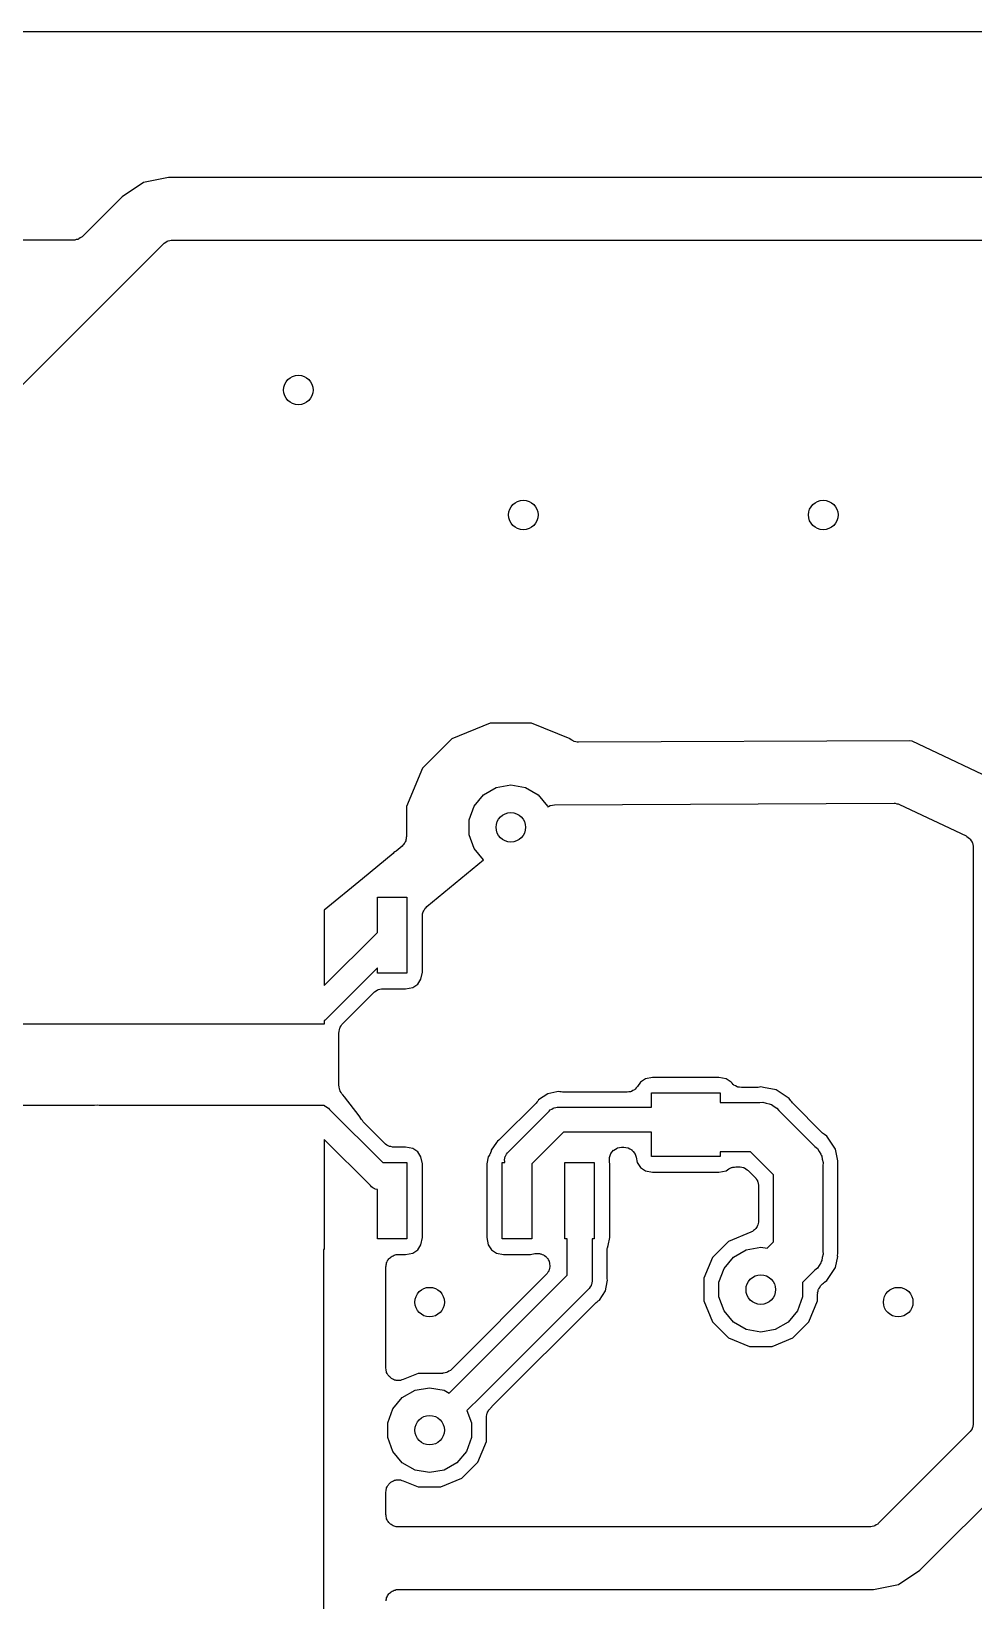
# Model space of a CAD drawing. Extents: x 50 to 248, y -151 to -36.
# Drawn here: x 123.35 to 142.5, y -67.54 to -35.63 of the extents above; entities that cross this region are included whole.
import ezdxf

# ---------------------------------------------------------------- set-up
doc = ezdxf.new("R2010")
doc.units = 0
doc.header["$MEASUREMENT"] = 0
doc.layers.add('BLACK', color=7, linetype='CONTINUOUS')

msp = doc.modelspace()

# ---------------------------------------------------------------- linework, layer by layer
at = {"layer": 'BLACK', "linetype": 'CONTINUOUS'}
for p, q in [((51.637, -35.635), (247.575, -35.635)), ((125.627, -38.7093), (125.195, -38.9977)), ((126.136, -38.608), (125.627, -38.7093)), ((245.339, -38.608), (126.136, -38.608)), ((125.195, -38.9977), (124.389, -39.8036)), ((124.221, -39.8761), (124.21, -39.878)), ((124.232, -39.877), (124.221, -39.8761)), ((124.264, -39.8684), (124.232, -39.877)), ((124.297, -39.8627), (124.264, -39.8684)), ((124.306, -39.8571), (124.297, -39.8627)), ((124.317, -39.8542), (124.306, -39.8571)), ((124.344, -39.8352), (124.317, -39.8542)), ((124.373, -39.8186), (124.344, -39.8352)), ((124.38, -39.81), (124.373, -39.8186)), ((124.389, -39.8036), (124.38, -39.81)), ((124.21, -39.878), (121.313, -39.878)), ((122.756, -43.2326), (126.037, -39.9524)), ((126.037, -39.9524), (126.046, -39.946)), ((126.046, -39.946), (126.053, -39.9374)), ((126.053, -39.9374), (126.082, -39.9208)), ((126.082, -39.9208), (126.109, -39.9018)), ((126.109, -39.9018), (126.12, -39.8989)), ((126.12, -39.8989), (126.129, -39.8933)), ((126.129, -39.8933), (126.162, -39.8876)), ((126.162, -39.8876), (126.194, -39.879)), ((126.194, -39.879), (126.205, -39.8799)), ((126.205, -39.8799), (126.216, -39.878)), ((126.216, -39.878), (245.259, -39.878)), ((132.674, -49.696), (131.895, -50.0188)), ((133.518, -49.696), (132.674, -49.696)), ((134.301, -50.0204), (133.518, -49.696)), ((131.895, -50.0188), (131.299, -50.6151)), ((134.305, -50.0258), (134.301, -50.0204)), ((134.334, -50.042), (134.305, -50.0258)), ((134.361, -50.0607), (134.334, -50.042)), ((134.372, -50.0638), (134.361, -50.0607)), ((134.382, -50.0696), (134.372, -50.0638)), ((134.414, -50.0751), (134.382, -50.0696)), ((134.446, -50.0836), (134.414, -50.0751)), ((134.457, -50.0826), (134.446, -50.0836)), ((134.469, -50.0845), (134.457, -50.0826)), ((141.196, -50.0549), (134.469, -50.0845)), ((141.25, -50.067), (141.196, -50.0549)), ((147.411, -52.9828), (141.25, -50.067)), ((131.299, -50.6151), (130.976, -51.3943)), ((132.541, -51.1548), (132.801, -51.0049)), ((132.801, -51.0049), (133.096, -50.9529)), ((133.096, -50.9529), (133.391, -51.0049)), ((133.391, -51.0049), (133.651, -51.1548)), ((132.349, -51.3844), (132.541, -51.1548)), ((133.651, -51.1548), (133.843, -51.3844)), ((133.942, -51.3643), (133.984, -51.3567)), ((133.984, -51.3567), (140.884, -51.3263)), ((140.884, -51.3263), (140.896, -51.3284)), ((140.896, -51.3284), (140.908, -51.3274)), ((140.908, -51.3274), (140.939, -51.3358)), ((140.939, -51.3358), (140.971, -51.3412)), ((140.971, -51.3412), (140.981, -51.3474)), ((140.981, -51.3474), (140.993, -51.3507)), ((140.993, -51.3507), (142.349, -51.9921)), ((130.976, -51.3943), (130.976, -52.0028)), ((132.246, -51.6661), (132.349, -51.3844)), ((132.246, -51.9659), (132.246, -51.6661)), ((133.843, -51.3844), (133.849, -51.4004)), ((133.849, -51.4004), (133.861, -51.3939)), ((133.861, -51.3939), (133.898, -51.3724)), ((133.898, -51.3724), (133.899, -51.3721)), ((133.899, -51.3721), (133.9, -51.3714)), ((133.9, -51.3714), (133.942, -51.3643)), ((132.349, -52.2476), (132.246, -51.9659)), ((142.349, -51.9921), (142.357, -51.9981)), ((142.357, -51.9981), (142.367, -52.0017)), ((130.741, -52.3149), (130.72, -52.3291)), ((130.751, -52.3058), (130.741, -52.3149)), ((130.762, -52.2994), (130.751, -52.3058)), ((130.884, -52.1985), (130.762, -52.2994)), ((130.899, -52.1809), (130.884, -52.1985)), ((130.917, -52.1661), (130.899, -52.1809)), ((130.927, -52.1476), (130.917, -52.1661)), ((130.941, -52.1314), (130.927, -52.1476)), ((130.949, -52.1097), (130.941, -52.1314)), ((130.961, -52.0897), (130.949, -52.1097)), ((130.964, -52.0687), (130.961, -52.0897)), ((130.972, -52.0487), (130.964, -52.0687)), ((130.976, -52.0028), (130.972, -52.0256)), ((130.972, -52.0256), (130.972, -52.0487)), ((132.541, -52.4764), (132.349, -52.2476)), ((142.367, -52.0017), (142.393, -52.0235)), ((142.393, -52.0235), (142.421, -52.0431)), ((142.421, -52.0431), (142.427, -52.0517)), ((142.427, -52.0517), (142.435, -52.0584)), ((142.435, -52.0584), (142.452, -52.0878)), ((142.452, -52.0878), (142.471, -52.1156)), ((142.471, -52.1156), (142.473, -52.1257)), ((142.473, -52.1257), (142.479, -52.1348)), ((142.479, -52.1348), (142.485, -52.1682)), ((142.485, -52.1682), (142.493, -52.201)), ((142.493, -52.201), (142.492, -52.2114)), ((142.492, -52.2114), (142.494, -52.2217)), ((142.494, -52.2217), (142.494, -63.9348)), ((130.705, -52.3463), (130.08, -52.8637)), ((130.72, -52.3291), (130.705, -52.3463)), ((131.391, -53.4274), (132.541, -52.4764)), ((130.079, -52.8641), (129.304, -53.5026)), ((130.08, -52.8638), (130.079, -52.8641)), ((130.08, -52.8637), (130.08, -52.8638)), ((130.383, -53.9514), (130.383, -53.233)), ((130.383, -53.233), (130.983, -53.233)), ((130.983, -53.233), (130.983, -54.783)), ((129.304, -53.5026), (129.304, -55.0304)), ((131.303, -53.5773), (131.31, -53.5573)), ((131.303, -53.6004), (131.303, -53.5773)), ((131.31, -53.5573), (131.314, -53.5362)), ((131.314, -53.5362), (131.326, -53.5162)), ((131.326, -53.5162), (131.334, -53.4946)), ((131.334, -53.4946), (131.348, -53.4783)), ((131.348, -53.4783), (131.358, -53.4598)), ((131.358, -53.4598), (131.376, -53.445)), ((131.376, -53.445), (131.391, -53.4274)), ((131.299, -53.6231), (131.303, -53.6004)), ((131.299, -54.758), (131.299, -53.6231)), ((129.304, -55.0304), (130.383, -53.9514)), ((130.383, -54.6698), (129.319, -55.7343)), ((130.383, -54.783), (130.383, -54.6698)), ((130.983, -54.783), (130.383, -54.783)), ((131.27, -54.902), (131.299, -54.758)), ((129.678, -55.8059), (130.311, -55.1732)), ((130.311, -55.1732), (130.32, -55.1668)), ((130.32, -55.1668), (130.327, -55.1582)), ((130.327, -55.1582), (130.356, -55.1416)), ((130.356, -55.1416), (130.383, -55.1226)), ((130.383, -55.1226), (130.394, -55.1197)), ((130.394, -55.1197), (130.403, -55.1141)), ((130.403, -55.1141), (130.436, -55.1083)), ((130.436, -55.1083), (130.468, -55.0998)), ((130.468, -55.0998), (130.479, -55.1007)), ((130.479, -55.1007), (130.49, -55.0988)), ((130.49, -55.0988), (130.958, -55.0988)), ((130.958, -55.0988), (131.102, -55.0702)), ((131.102, -55.0702), (131.203, -55.0028)), ((131.203, -55.0028), (131.27, -54.902)), ((127.37, -55.817), (122.664, -55.817)), ((127.379, -55.8194), (127.37, -55.817)), ((127.407, -55.817), (127.379, -55.8194)), ((129.126, -55.817), (127.407, -55.817)), ((129.154, -55.8194), (129.126, -55.817)), ((129.163, -55.817), (129.154, -55.8194)), ((129.304, -55.817), (129.163, -55.817)), ((129.319, -55.7343), (129.304, -55.7516)), ((129.304, -55.7516), (129.304, -55.817)), ((129.646, -55.851), (129.663, -55.8223)), ((129.663, -55.8223), (129.671, -55.8151)), ((129.671, -55.8151), (129.678, -55.8059)), ((129.603, -55.9856), (129.605, -55.9745)), ((129.603, -57.0737), (129.603, -55.9856)), ((129.604, -55.9634), (129.613, -55.9314)), ((129.605, -55.9745), (129.604, -55.9634)), ((129.613, -55.9314), (129.619, -55.8987)), ((129.619, -55.8987), (129.624, -55.889)), ((129.624, -55.889), (129.627, -55.8782)), ((129.627, -55.8782), (129.646, -55.851)), ((129.605, -57.0848), (129.603, -57.0737)), ((129.604, -57.0959), (129.605, -57.0848)), ((129.613, -57.1279), (129.604, -57.0959)), ((135.671, -57.0877), (135.646, -57.1136)), ((135.732, -56.9963), (135.671, -57.0877)), ((135.833, -56.9289), (135.732, -56.9963)), ((135.977, -56.9003), (135.833, -56.9289)), ((137.327, -56.9003), (135.977, -56.9003)), ((137.471, -56.9289), (137.327, -56.9003)), ((137.573, -56.9973), (137.471, -56.9289)), ((137.595, -57.0203), (137.573, -56.9973)), ((137.618, -57.0478), (137.595, -57.0203)), ((137.626, -57.052), (137.618, -57.0478)), ((137.631, -57.058), (137.626, -57.052)), ((137.664, -57.0739), (137.631, -57.058)), ((137.695, -57.0919), (137.664, -57.0739)), ((137.703, -57.0933), (137.695, -57.0919)), ((137.711, -57.0971), (137.703, -57.0933)), ((137.746, -57.101), (137.711, -57.0971)), ((137.782, -57.1072), (137.746, -57.101)), ((138.096, -57.1029), (138.072, -57.1072)), ((138.121, -57.1023), (138.096, -57.1029)), ((138.176, -57.0914), (138.121, -57.1023)), ((138.231, -57.1023), (138.176, -57.0914)), ((138.49, -57.1539), (138.231, -57.1023)), ((138.231, -57.1023), (138.231, -57.1023)), ((138.231, -57.1023), (138.231, -57.1023)), ((129.619, -57.1606), (129.613, -57.1279)), ((129.624, -57.1703), (129.619, -57.1606)), ((129.627, -57.1811), (129.624, -57.1703)), ((129.646, -57.2083), (129.627, -57.1811)), ((129.663, -57.237), (129.646, -57.2083)), ((129.671, -57.2442), (129.663, -57.237)), ((129.678, -57.2534), (129.671, -57.2442)), ((129.718, -57.2934), (129.678, -57.2534)), ((130.015, -57.6812), (129.718, -57.2934)), ((133.612, -57.4208), (132.887, -58.1455)), ((133.626, -57.4004), (133.612, -57.4208)), ((133.643, -57.3823), (133.626, -57.4004)), ((133.661, -57.3565), (133.643, -57.3823)), ((133.845, -57.233), (133.661, -57.3565)), ((134.033, -57.1957), (133.845, -57.233)), ((134.063, -57.1896), (134.033, -57.1957)), ((134.094, -57.1957), (134.063, -57.1896)), ((134.119, -57.1962), (134.094, -57.1957)), ((134.143, -57.2006), (134.119, -57.1962)), ((135.46, -57.2006), (134.143, -57.2006)), ((135.495, -57.1943), (135.46, -57.2006)), ((135.531, -57.1904), (135.495, -57.1943)), ((135.539, -57.1867), (135.531, -57.1904)), ((135.547, -57.1852), (135.539, -57.1867)), ((135.578, -57.1673), (135.547, -57.1852)), ((135.61, -57.1514), (135.578, -57.1673)), ((135.616, -57.1453), (135.61, -57.1514)), ((135.623, -57.1411), (135.616, -57.1453)), ((135.646, -57.1136), (135.623, -57.1411)), ((135.952, -57.5054), (135.952, -57.216)), ((135.952, -57.216), (137.352, -57.216)), ((137.352, -57.216), (137.352, -57.412)), ((137.352, -57.412), (138.154, -57.412)), ((138.072, -57.1072), (137.782, -57.1072)), ((138.154, -57.412), (138.22, -57.4062)), ((138.22, -57.4062), (138.284, -57.4234)), ((138.284, -57.4234), (138.35, -57.4349)), ((138.756, -57.3318), (138.49, -57.1539)), ((138.787, -57.3782), (138.756, -57.3318)), ((138.804, -57.3962), (138.787, -57.3782)), ((138.819, -57.4167), (138.804, -57.3962)), ((139.433, -58.0312), (138.819, -57.4167)), ((122.916, -57.467), (124.629, -57.467)), ((124.629, -57.467), (124.637, -57.4632)), ((124.637, -57.4632), (124.698, -57.4579)), ((124.698, -57.4579), (124.731, -57.467)), ((124.731, -57.467), (127.065, -57.467)), ((127.065, -57.467), (127.074, -57.4646)), ((127.074, -57.4646), (127.102, -57.467)), ((127.102, -57.467), (129.217, -57.467)), ((129.217, -57.467), (129.245, -57.4646)), ((129.245, -57.4646), (129.254, -57.467)), ((129.254, -57.467), (129.304, -57.467)), ((129.304, -57.467), (129.304, -57.478)), ((129.304, -57.478), (129.311, -57.4791)), ((129.311, -57.4791), (129.321, -57.4848)), ((129.321, -57.4848), (129.332, -57.4877)), ((129.332, -57.4877), (129.359, -57.5071)), ((129.359, -57.5071), (129.388, -57.5239)), ((129.388, -57.5239), (129.41, -57.5497)), ((129.41, -57.5497), (130.493, -58.633)), ((130.058, -57.7541), (130.015, -57.6812)), ((133.054, -58.4098), (133.876, -57.5876)), ((133.876, -57.5876), (133.898, -57.5618)), ((133.898, -57.5618), (133.927, -57.5449)), ((133.927, -57.5449), (133.954, -57.5256)), ((133.954, -57.5256), (133.965, -57.5227)), ((133.965, -57.5227), (133.975, -57.517)), ((133.975, -57.517), (134.008, -57.5111)), ((134.008, -57.5111), (134.041, -57.5024)), ((134.041, -57.5024), (134.074, -57.5054)), ((134.074, -57.5054), (135.952, -57.5054)), ((138.35, -57.4349), (138.369, -57.4461)), ((138.369, -57.4461), (138.391, -57.4519)), ((138.391, -57.4519), (138.445, -57.4899)), ((138.445, -57.4899), (138.502, -57.5231)), ((138.502, -57.5231), (138.545, -57.5739)), ((138.545, -57.5739), (139.276, -58.305)), ((130.079, -57.7795), (130.058, -57.7541)), ((130.098, -57.8067), (130.079, -57.7795)), ((130.534, -58.2429), (130.098, -57.8067)), ((134.169, -58.0134), (133.523, -58.6589)), ((135.952, -58.0134), (134.169, -58.0134)), ((135.952, -58.511), (135.952, -58.0134)), ((139.454, -58.0455), (139.433, -58.0312)), ((139.472, -58.0628), (139.454, -58.0455)), ((130.242, -59.0998), (129.304, -58.1622)), ((129.304, -58.1622), (129.304, -60.399)), ((130.543, -58.2493), (130.534, -58.2429)), ((130.55, -58.2579), (130.543, -58.2493)), ((130.579, -58.2745), (130.55, -58.2579)), ((130.606, -58.2935), (130.579, -58.2745)), ((130.617, -58.2964), (130.606, -58.2935)), ((130.627, -58.302), (130.617, -58.2964)), ((130.66, -58.3077), (130.627, -58.302)), ((130.692, -58.3163), (130.66, -58.3077)), ((130.703, -58.3154), (130.692, -58.3163)), ((130.714, -58.3173), (130.703, -58.3154)), ((130.958, -58.3173), (130.714, -58.3173)), ((131.102, -58.3459), (130.958, -58.3173)), ((131.203, -58.4133), (131.102, -58.3459)), ((132.699, -58.3792), (132.698, -58.3869)), ((132.805, -58.2202), (132.699, -58.3792)), ((132.823, -58.1943), (132.805, -58.2202)), ((132.805, -58.2202), (132.805, -58.2202)), ((132.849, -58.1771), (132.823, -58.1943)), ((132.867, -58.1598), (132.849, -58.1771)), ((132.887, -58.1455), (132.867, -58.1598)), ((135.183, -58.3812), (135.186, -58.3797)), ((135.186, -58.3797), (135.187, -58.3776)), ((135.187, -58.3776), (135.223, -58.3569)), ((135.223, -58.3569), (135.259, -58.3354)), ((135.259, -58.3354), (135.261, -58.3349)), ((135.261, -58.3349), (135.264, -58.3335)), ((135.264, -58.3335), (135.305, -58.3263)), ((135.305, -58.3263), (135.345, -58.3182)), ((135.345, -58.3182), (135.348, -58.3186)), ((135.348, -58.3186), (135.351, -58.3182)), ((135.351, -58.3182), (135.394, -58.3182)), ((135.394, -58.3182), (135.435, -58.3253)), ((135.435, -58.3253), (135.476, -58.3316)), ((135.476, -58.3316), (135.479, -58.333)), ((135.479, -58.333), (135.481, -58.3335)), ((135.481, -58.3335), (135.517, -58.3542)), ((135.517, -58.3542), (135.553, -58.3741)), ((135.553, -58.3741), (135.555, -58.3762)), ((135.555, -58.3762), (135.558, -58.3776)), ((135.558, -58.3776), (135.584, -58.4093)), ((139.276, -58.305), (139.327, -58.3476)), ((139.327, -58.3476), (139.36, -58.4051)), ((139.518, -58.0938), (139.472, -58.0628)), ((139.696, -58.36), (139.518, -58.0938)), ((139.743, -58.5948), (139.696, -58.36)), ((130.493, -58.633), (130.983, -58.633)), ((130.983, -58.633), (130.983, -60.183)), ((131.27, -58.5141), (131.203, -58.4133)), ((131.299, -58.6581), (131.27, -58.5141)), ((131.299, -60.158), (131.299, -58.6581)), ((132.636, -58.5141), (132.607, -58.6581)), ((132.607, -58.6581), (132.607, -60.158)), ((132.66, -58.4785), (132.636, -58.5141)), ((132.662, -58.4733), (132.66, -58.4785)), ((132.666, -58.4691), (132.662, -58.4733)), ((132.68, -58.4331), (132.666, -58.4691)), ((132.695, -58.3977), (132.68, -58.4331)), ((132.696, -58.3921), (132.695, -58.3977)), ((132.698, -58.3869), (132.696, -58.3921)), ((132.923, -60.183), (132.923, -58.633)), ((132.923, -58.633), (132.972, -58.633)), ((132.969, -58.5747), (132.977, -58.5422)), ((132.972, -58.6083), (132.969, -58.5747)), ((132.972, -58.633), (132.972, -58.6083)), ((132.977, -58.5422), (132.983, -58.509)), ((132.983, -58.509), (132.989, -58.4992)), ((132.989, -58.4992), (132.992, -58.4882)), ((132.992, -58.4882), (133.011, -58.4606)), ((133.011, -58.4606), (133.028, -58.4314)), ((133.028, -58.4314), (133.054, -58.4098)), ((133.523, -58.6589), (133.523, -60.183)), ((134.193, -60.183), (134.193, -58.633)), ((134.193, -58.633), (134.793, -58.633)), ((134.793, -58.633), (134.793, -60.183)), ((135.1, -58.5281), (135.115, -58.4892)), ((135.1, -58.5309), (135.1, -58.5281)), ((135.1, -58.5335), (135.1, -58.5309)), ((135.1, -58.5749), (135.1, -58.5335)), ((135.1, -58.6163), (135.1, -58.5749)), ((135.101, -58.6189), (135.1, -58.6163)), ((135.102, -58.6217), (135.101, -58.6189)), ((135.109, -58.6581), (135.102, -58.6217)), ((135.109, -60.158), (135.109, -58.6581)), ((135.115, -58.4892), (135.128, -58.45)), ((135.128, -58.45), (135.13, -58.4478)), ((135.13, -58.4478), (135.131, -58.4452)), ((135.131, -58.4452), (135.157, -58.4135)), ((135.157, -58.4135), (135.183, -58.3812)), ((135.584, -58.4093), (135.612, -58.4404)), ((135.612, -58.4404), (135.613, -58.443)), ((135.613, -58.443), (135.614, -58.4452)), ((135.614, -58.4452), (135.629, -58.484)), ((135.629, -58.484), (135.644, -58.5226)), ((135.644, -58.5226), (135.665, -58.6299)), ((135.665, -58.6299), (135.732, -58.7307)), ((137.352, -58.511), (135.952, -58.511)), ((137.969, -58.412), (137.352, -58.412)), ((137.352, -58.412), (137.352, -58.511)), ((138.438, -58.8811), (137.969, -58.412)), ((139.36, -58.4051), (139.398, -58.4594)), ((139.398, -58.4594), (139.404, -58.481)), ((139.404, -58.481), (139.415, -58.5004)), ((139.415, -58.5004), (139.427, -58.5657)), ((139.427, -58.5657), (139.444, -58.6297)), ((139.444, -58.6297), (139.438, -58.6958)), ((139.438, -58.6958), (139.438, -60.4302)), ((139.743, -58.7782), (139.743, -58.5948)), ((135.732, -58.7307), (135.833, -58.7981)), ((135.833, -58.7981), (135.977, -58.8267)), ((135.977, -58.8267), (137.327, -58.8267)), ((137.327, -58.8267), (137.471, -58.7981)), ((137.471, -58.7981), (137.529, -58.7596)), ((137.529, -58.7596), (137.556, -58.7473)), ((137.556, -58.7473), (137.583, -58.7321)), ((137.583, -58.7321), (137.597, -58.7297)), ((137.597, -58.7297), (137.609, -58.7241)), ((137.609, -58.7241), (137.64, -58.7221)), ((137.64, -58.7221), (137.67, -58.7168)), ((137.67, -58.7168), (137.737, -58.7168)), ((137.737, -58.7168), (137.748, -58.7187)), ((137.748, -58.7187), (137.76, -58.7178)), ((137.76, -58.7178), (137.792, -58.7264)), ((137.792, -58.7264), (137.824, -58.7321)), ((137.824, -58.7321), (137.834, -58.7377)), ((137.834, -58.7377), (137.845, -58.7406)), ((137.845, -58.7406), (137.872, -58.7596)), ((137.872, -58.7596), (137.901, -58.7762)), ((137.901, -58.7762), (137.908, -58.7848)), ((137.908, -58.7848), (137.917, -58.7912)), ((137.917, -58.7912), (138.059, -58.933)), ((138.059, -58.933), (138.065, -58.9421)), ((138.065, -58.9421), (138.074, -58.9493)), ((138.074, -58.9493), (138.09, -58.978)), ((138.09, -58.978), (138.109, -59.0052)), ((138.109, -59.0052), (138.112, -59.016)), ((138.112, -59.016), (138.118, -59.0257)), ((138.438, -60.2449), (138.438, -58.8811)), ((139.743, -58.7783), (139.743, -58.7782)), ((139.743, -60.3477), (139.743, -58.7783)), ((130.263, -59.1256), (130.242, -59.0998)), ((130.292, -59.1424), (130.263, -59.1256)), ((130.32, -59.1618), (130.292, -59.1424)), ((130.331, -59.1647), (130.32, -59.1618)), ((130.341, -59.1704), (130.331, -59.1647)), ((130.374, -59.1762), (130.341, -59.1704)), ((130.383, -59.1786), (130.374, -59.1762)), ((130.383, -60.183), (130.383, -59.1786)), ((138.118, -59.0257), (138.124, -59.0584)), ((138.124, -59.0584), (138.132, -59.0904)), ((138.132, -59.0904), (138.131, -59.1016)), ((138.131, -59.1016), (138.133, -59.1126)), ((138.133, -59.1126), (138.133, -59.8121)), ((138.074, -59.9753), (138.061, -59.9861)), ((138.088, -59.9513), (138.074, -59.9753)), ((138.105, -59.9293), (138.088, -59.9513)), ((138.11, -59.9134), (138.105, -59.9293)), ((138.118, -59.8989), (138.11, -59.9134)), ((138.123, -59.8716), (138.118, -59.8989)), ((138.131, -59.8452), (138.123, -59.8716)), ((138.133, -59.8121), (138.13, -59.8285)), ((138.13, -59.8285), (138.131, -59.8452)), ((130.983, -60.183), (130.383, -60.183)), ((131.27, -60.302), (131.299, -60.158)), ((132.607, -60.158), (132.636, -60.302)), ((133.523, -60.183), (132.923, -60.183)), ((134.239, -60.183), (134.193, -60.183)), ((134.239, -60.9183), (134.239, -60.183)), ((134.793, -60.183), (134.747, -60.183)), ((134.747, -60.183), (134.747, -61.0124)), ((135.077, -60.3173), (135.109, -60.158)), ((137.522, -60.235), (137.197, -60.5599)), ((137.976, -60.0467), (137.522, -60.235)), ((137.99, -60.0377), (137.976, -60.0467)), ((138.006, -60.032), (137.99, -60.0377)), ((138.027, -60.0142), (138.006, -60.032)), ((138.051, -59.9993), (138.027, -60.0142)), ((138.061, -59.9861), (138.051, -59.9993)), ((138.309, -60.3743), (138.438, -60.2449)), ((129.304, -60.399), (129.286, -60.399)), ((129.286, -60.399), (129.286, -71.7989)), ((130.59, -60.6258), (130.604, -60.6088)), ((130.604, -60.6088), (130.615, -60.5895)), ((130.615, -60.5895), (130.632, -60.5752)), ((130.632, -60.5752), (130.647, -60.5582)), ((130.647, -60.5582), (130.666, -60.5471)), ((130.666, -60.5471), (130.683, -60.5328)), ((130.683, -60.5328), (130.704, -60.5252)), ((130.704, -60.5252), (130.723, -60.5141)), ((130.723, -60.5141), (130.745, -60.5102)), ((130.745, -60.5102), (130.766, -60.5026)), ((130.766, -60.5026), (130.788, -60.5026)), ((130.788, -60.5026), (130.81, -60.4988)), ((130.81, -60.4988), (130.958, -60.4988)), ((130.958, -60.4988), (131.102, -60.4702)), ((131.102, -60.4702), (131.203, -60.4028)), ((131.203, -60.4028), (131.27, -60.302)), ((132.636, -60.302), (132.703, -60.4028)), ((132.703, -60.4028), (132.804, -60.4702)), ((132.804, -60.4702), (132.948, -60.4988)), ((132.948, -60.4988), (133.498, -60.4988)), ((133.498, -60.4988), (133.587, -60.481)), ((133.587, -60.481), (133.601, -60.4807)), ((133.601, -60.4807), (133.615, -60.4771)), ((133.615, -60.4771), (133.645, -60.4798)), ((133.645, -60.4798), (133.676, -60.4791)), ((133.676, -60.4791), (133.689, -60.4836)), ((133.689, -60.4836), (133.703, -60.4848)), ((133.703, -60.4848), (133.73, -60.4977)), ((133.73, -60.4977), (133.759, -60.5074)), ((133.759, -60.5074), (133.77, -60.5162)), ((133.77, -60.5162), (133.783, -60.5221)), ((133.783, -60.5221), (133.804, -60.5436)), ((133.804, -60.5436), (133.828, -60.5627)), ((133.828, -60.5627), (133.835, -60.5746)), ((133.835, -60.5746), (133.845, -60.5844)), ((133.845, -60.5844), (133.858, -60.612)), ((133.858, -60.612), (133.874, -60.6381)), ((135.052, -60.4214), (135.057, -60.3914)), ((135.052, -60.9434), (135.052, -60.4214)), ((135.057, -60.3914), (135.059, -60.361)), ((135.059, -60.361), (135.065, -60.3483)), ((135.065, -60.3483), (135.067, -60.3345)), ((135.067, -60.3345), (135.077, -60.3173)), ((137.197, -60.5599), (137.021, -60.9843)), ((137.429, -60.7824), (137.621, -60.5528)), ((137.621, -60.5528), (137.881, -60.4029)), ((137.881, -60.4029), (138.176, -60.3509)), ((138.176, -60.3509), (138.309, -60.3743)), ((139.427, -60.5603), (139.415, -60.6256)), ((139.444, -60.4962), (139.427, -60.5603)), ((139.438, -60.4302), (139.444, -60.4962)), ((139.696, -60.766), (139.74, -60.5435)), ((139.737, -60.5311), (139.743, -60.465)), ((139.74, -60.5435), (139.737, -60.5311)), ((139.743, -60.3478), (139.743, -60.3477)), ((139.743, -60.465), (139.743, -60.3478)), ((130.556, -60.7528), (130.56, -60.7309)), ((130.556, -62.8097), (130.556, -60.7528)), ((130.56, -60.7087), (130.567, -60.6878)), ((130.56, -60.7309), (130.56, -60.7087)), ((130.567, -60.6878), (130.571, -60.6659)), ((130.571, -60.6659), (130.582, -60.6467)), ((130.582, -60.6467), (130.59, -60.6258)), ((133.816, -60.9097), (131.956, -62.7698)), ((132.131, -63.0262), (134.239, -60.9183)), ((133.824, -60.8983), (133.816, -60.9097)), ((133.835, -60.8891), (133.824, -60.8983)), ((133.85, -60.8624), (133.835, -60.8891)), ((133.867, -60.8375), (133.85, -60.8624)), ((133.871, -60.824), (133.867, -60.8375)), ((133.877, -60.8118), (133.871, -60.824)), ((133.874, -60.6381), (133.876, -60.6518)), ((133.876, -60.6518), (133.882, -60.6644)), ((133.882, -60.7817), (133.877, -60.8118)), ((133.882, -60.6644), (133.885, -60.6947)), ((133.89, -60.7523), (133.882, -60.7817)), ((133.885, -60.6947), (133.891, -60.7246)), ((133.891, -60.7246), (133.889, -60.7384)), ((133.889, -60.7384), (133.89, -60.7523)), ((137.326, -61.0641), (137.429, -60.7824)), ((139.276, -60.821), (139.026, -61.0711)), ((139.327, -60.7784), (139.276, -60.821)), ((139.36, -60.7209), (139.327, -60.7784)), ((139.398, -60.6666), (139.36, -60.7209)), ((139.404, -60.645), (139.398, -60.6666)), ((139.415, -60.6256), (139.404, -60.645)), ((139.518, -61.0322), (139.696, -60.766)), ((134.665, -61.2109), (132.49, -63.3854)), ((134.691, -61.1893), (134.665, -61.2109)), ((134.707, -61.1601), (134.691, -61.1893)), ((134.727, -61.1325), (134.707, -61.1601)), ((134.73, -61.1215), (134.727, -61.1325)), ((134.735, -61.1117), (134.73, -61.1215)), ((134.741, -61.0785), (134.735, -61.1117)), ((134.75, -61.046), (134.741, -61.0785)), ((134.747, -61.0124), (134.75, -61.046)), ((134.896, -61.4264), (135.019, -61.2415)), ((135.019, -61.2415), (135.057, -61.054)), ((135.056, -60.968), (135.052, -60.9434)), ((135.057, -60.993), (135.056, -60.968)), ((135.063, -61.0235), (135.057, -60.993)), ((135.057, -61.054), (135.063, -61.0235)), ((137.021, -60.9843), (137.021, -61.4437)), ((137.326, -61.3639), (137.326, -61.0641)), ((139.026, -61.0711), (139.026, -61.3639)), ((139.332, -61.2804), (139.34, -61.2484)), ((139.34, -61.2484), (139.346, -61.2157)), ((139.346, -61.2157), (139.352, -61.206)), ((139.352, -61.206), (139.355, -61.1952)), ((139.355, -61.1952), (139.374, -61.168)), ((139.374, -61.168), (139.39, -61.1393)), ((139.39, -61.1393), (139.399, -61.1321)), ((139.399, -61.1321), (139.405, -61.123)), ((139.405, -61.123), (139.433, -61.0948)), ((139.433, -61.0948), (139.454, -61.0805)), ((139.454, -61.0805), (139.472, -61.0632)), ((139.472, -61.0632), (139.518, -61.0322)), ((132.747, -63.56), (134.832, -61.4752)), ((134.832, -61.4752), (134.852, -61.4609)), ((134.852, -61.4609), (134.87, -61.4436)), ((134.87, -61.4436), (134.896, -61.4264)), ((137.021, -61.4437), (137.197, -61.8681)), ((137.429, -61.6456), (137.326, -61.3639)), ((139.026, -61.3639), (138.923, -61.6456)), ((139.155, -61.8681), (139.331, -61.4437)), ((139.331, -61.3026), (139.333, -61.2916)), ((139.331, -61.4437), (139.331, -61.3026)), ((139.333, -61.2916), (139.332, -61.2804)), ((137.197, -61.8681), (137.522, -62.193)), ((137.621, -61.8752), (137.429, -61.6456)), ((137.881, -62.0251), (137.621, -61.8752)), ((138.731, -61.8752), (138.471, -62.0251)), ((138.923, -61.6456), (138.731, -61.8752)), ((138.83, -62.193), (139.155, -61.8681)), ((137.522, -62.193), (137.946, -62.3688)), ((138.176, -62.0771), (137.881, -62.0251)), ((138.471, -62.0251), (138.176, -62.0771)), ((138.406, -62.3688), (138.83, -62.193)), ((137.946, -62.3688), (138.406, -62.3688)), ((130.561, -62.8369), (130.556, -62.8097)), ((130.562, -62.8646), (130.561, -62.8369)), ((131.884, -62.8423), (131.875, -62.8487)), ((131.956, -62.7698), (131.884, -62.8423)), ((131.956, -62.7698), (131.956, -62.7698)), ((130.568, -62.8801), (130.562, -62.8646)), ((130.571, -62.8965), (130.568, -62.8801)), ((130.585, -62.9205), (130.571, -62.8965)), ((130.596, -62.9461), (130.585, -62.9205)), ((130.607, -62.9584), (130.596, -62.9461)), ((130.615, -62.9729), (130.607, -62.9584)), ((130.637, -62.9907), (130.615, -62.9729)), ((130.655, -63.0112), (130.637, -62.9907)), ((130.67, -63.0189), (130.655, -63.0112)), ((130.683, -63.0296), (130.67, -63.0189)), ((130.709, -63.0391), (130.683, -63.0296)), ((130.734, -63.0519), (130.709, -63.0391)), ((130.75, -63.0541), (130.734, -63.0519)), ((130.766, -63.0598), (130.75, -63.0541)), ((130.794, -63.0598), (130.766, -63.0598)), ((130.821, -63.0634), (130.794, -63.0598)), ((130.837, -63.0598), (130.821, -63.0634)), ((130.854, -63.0598), (130.837, -63.0598)), ((130.88, -63.0503), (130.854, -63.0598)), ((130.907, -63.0443), (130.88, -63.0503)), ((131.215, -62.9167), (130.907, -63.0443)), ((131.704, -62.9167), (131.215, -62.9167)), ((131.715, -62.9148), (131.704, -62.9167)), ((131.726, -62.9157), (131.715, -62.9148)), ((131.759, -62.9071), (131.726, -62.9157)), ((131.791, -62.9014), (131.759, -62.9071)), ((131.801, -62.8958), (131.791, -62.9014)), ((131.812, -62.8929), (131.801, -62.8958)), ((131.839, -62.8739), (131.812, -62.8929)), ((131.868, -62.8573), (131.839, -62.8739)), ((131.84, -63.3178), (132.131, -63.0262)), ((131.875, -62.8487), (131.868, -62.8573)), ((132.131, -63.0262), (132.131, -63.0262)), ((130.698, -63.6399), (130.89, -63.4103)), ((130.89, -63.4103), (131.15, -63.2604)), ((131.15, -63.2604), (131.445, -63.2084)), ((131.445, -63.2084), (131.74, -63.2604)), ((131.74, -63.2604), (131.84, -63.3178)), ((132.49, -63.3854), (132.204, -63.6717)), ((132.49, -63.3854), (132.49, -63.3854)), ((130.595, -63.9216), (130.698, -63.6399)), ((132.204, -63.6717), (132.295, -63.9216)), ((132.6, -63.8122), (132.602, -63.8012)), ((132.601, -63.79), (132.609, -63.758)), ((132.602, -63.8012), (132.601, -63.79)), ((132.609, -63.758), (132.615, -63.7253)), ((132.615, -63.7253), (132.621, -63.7156)), ((132.621, -63.7156), (132.624, -63.7048)), ((132.624, -63.7048), (132.643, -63.6776)), ((132.643, -63.6776), (132.659, -63.6489)), ((132.659, -63.6489), (132.668, -63.6417)), ((132.668, -63.6417), (132.674, -63.6326)), ((132.674, -63.6326), (132.747, -63.56)), ((132.747, -63.56), (132.747, -63.56)), ((130.595, -64.2214), (130.595, -63.9216)), ((132.295, -63.9216), (132.295, -64.2214)), ((132.6, -64.3012), (132.6, -63.8122)), ((142.42, -64.1144), (140.568, -65.9656)), ((142.426, -64.1052), (142.42, -64.1144)), ((142.435, -64.0981), (142.426, -64.1052)), ((142.451, -64.0693), (142.435, -64.0981)), ((142.47, -64.0421), (142.451, -64.0693)), ((142.473, -64.0313), (142.47, -64.0421)), ((142.479, -64.0217), (142.473, -64.0313)), ((142.484, -63.989), (142.479, -64.0217)), ((142.493, -63.9569), (142.484, -63.989)), ((142.494, -63.9348), (142.492, -63.9458)), ((142.492, -63.9458), (142.493, -63.9569)), ((130.698, -64.5031), (130.595, -64.2214)), ((132.295, -64.2214), (132.192, -64.5031)), ((132.424, -64.7256), (132.6, -64.3012)), ((130.89, -64.7327), (130.698, -64.5031)), ((131.15, -64.8826), (130.89, -64.7327)), ((132, -64.7327), (131.74, -64.8826)), ((132.192, -64.5031), (132, -64.7327)), ((132.099, -65.0505), (132.424, -64.7256)), ((130.794, -65.0832), (130.821, -65.0796)), ((130.821, -65.0796), (130.837, -65.0832)), ((131.445, -64.9346), (131.15, -64.8826)), ((131.74, -64.8826), (131.445, -64.9346)), ((131.675, -65.2263), (132.099, -65.0505)), ((141.41, -66.9203), (143.374, -64.9557)), ((130.556, -65.3333), (130.561, -65.3061)), ((130.556, -65.786), (130.556, -65.3333)), ((130.561, -65.3061), (130.562, -65.2784)), ((130.562, -65.2784), (130.568, -65.2629)), ((130.568, -65.2629), (130.571, -65.2465)), ((130.571, -65.2465), (130.585, -65.2225)), ((130.585, -65.2225), (130.596, -65.1969)), ((130.596, -65.1969), (130.607, -65.1846)), ((130.607, -65.1846), (130.615, -65.1701)), ((130.615, -65.1701), (130.637, -65.1523)), ((130.637, -65.1523), (130.655, -65.1318)), ((130.655, -65.1318), (130.67, -65.1241)), ((130.67, -65.1241), (130.683, -65.1134)), ((130.683, -65.1134), (130.709, -65.1039)), ((130.709, -65.1039), (130.734, -65.0911)), ((130.734, -65.0911), (130.75, -65.0889)), ((130.75, -65.0889), (130.766, -65.0832)), ((130.766, -65.0832), (130.794, -65.0832)), ((130.837, -65.0832), (130.854, -65.0832)), ((130.854, -65.0832), (130.88, -65.0927)), ((130.88, -65.0927), (130.907, -65.0987)), ((130.907, -65.0987), (131.215, -65.2263)), ((131.215, -65.2263), (131.675, -65.2263)), ((130.56, -65.8079), (130.556, -65.786)), ((130.56, -65.8301), (130.56, -65.8079)), ((130.567, -65.851), (130.56, -65.8301)), ((130.571, -65.8729), (130.567, -65.851)), ((130.582, -65.8921), (130.571, -65.8729)), ((130.59, -65.913), (130.582, -65.8921)), ((130.604, -65.93), (130.59, -65.913)), ((130.615, -65.9493), (130.604, -65.93)), ((130.632, -65.9636), (130.615, -65.9493)), ((130.647, -65.9806), (130.632, -65.9636)), ((130.666, -65.9917), (130.647, -65.9806)), ((130.683, -66.006), (130.666, -65.9917)), ((130.704, -66.0136), (130.683, -66.006)), ((130.723, -66.0247), (130.704, -66.0136)), ((130.745, -66.0285), (130.723, -66.0247)), ((130.766, -66.0361), (130.745, -66.0285)), ((130.788, -66.0361), (130.766, -66.0361)), ((130.81, -66.04), (130.788, -66.0361)), ((140.443, -66.0304), (140.411, -66.039)), ((140.476, -66.0247), (140.443, -66.0304)), ((140.485, -66.0191), (140.476, -66.0247)), ((140.496, -66.0162), (140.485, -66.0191)), ((140.523, -65.9972), (140.496, -66.0162)), ((140.552, -65.9806), (140.523, -65.9972)), ((140.559, -65.972), (140.552, -65.9806)), ((140.568, -65.9656), (140.559, -65.972)), ((140.389, -66.04), (130.81, -66.04)), ((140.4, -66.0381), (140.389, -66.04)), ((140.411, -66.039), (140.4, -66.0381)), ((140.978, -67.2087), (141.41, -66.9203)), ((130.788, -67.3139), (130.81, -67.31)), ((130.81, -67.31), (140.469, -67.31)), ((140.469, -67.31), (140.978, -67.2087)), ((130.56, -67.5199), (130.567, -67.499)), ((130.56, -67.5421), (130.56, -67.5199)), ((130.567, -67.499), (130.571, -67.4771)), ((130.571, -67.4771), (130.582, -67.4579)), ((130.582, -67.4579), (130.59, -67.437)), ((130.59, -67.437), (130.604, -67.42)), ((130.604, -67.42), (130.615, -67.4007)), ((130.615, -67.4007), (130.632, -67.3864)), ((130.632, -67.3864), (130.647, -67.3694)), ((130.647, -67.3694), (130.666, -67.3583)), ((130.666, -67.3583), (130.683, -67.344)), ((130.683, -67.344), (130.704, -67.3364)), ((130.704, -67.3364), (130.723, -67.3253)), ((130.723, -67.3253), (130.745, -67.3215)), ((130.745, -67.3215), (130.766, -67.3139)), ((130.766, -67.3139), (130.788, -67.3139))]:
    msp.add_line(p, q, dxfattribs=at)
at = {"layer": 'BLACK'}
for centre in [(128.778, -42.926), (133.35, -45.466), (139.446, -45.466), (133.096, -51.816), (138.176, -61.214), (131.445, -61.468), (140.97, -61.468), (131.445, -64.0715)]:
    msp.add_circle(centre, 0.3, dxfattribs=at)

doc.saveas('drawing.dxf')
